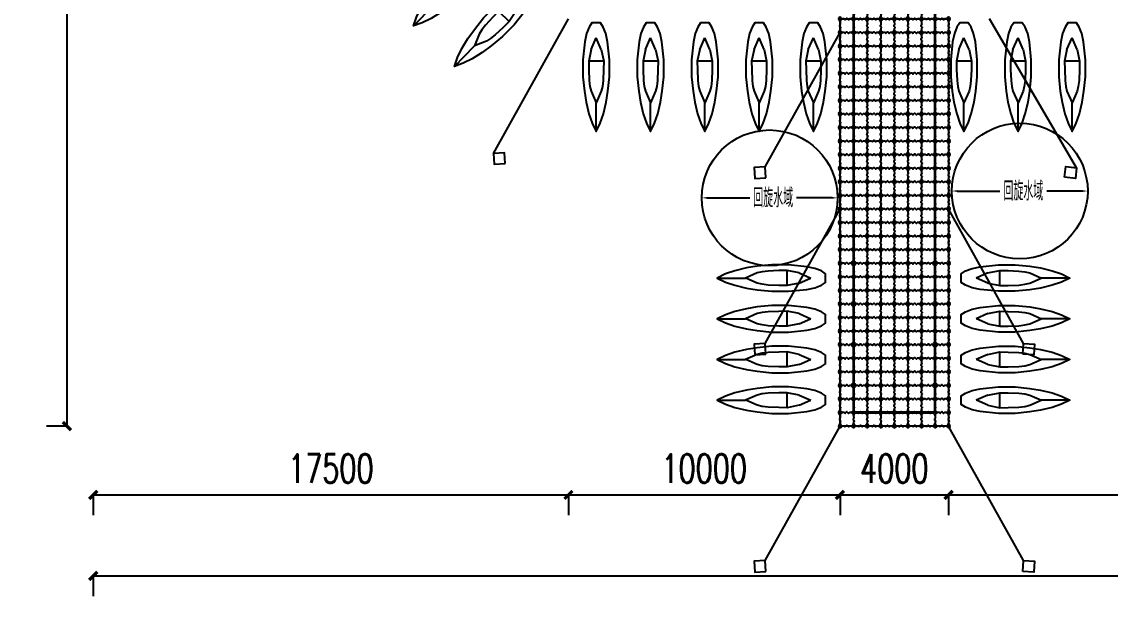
# Model space of a CAD drawing. Extents: x -2575501 to 16617496, y -2334620 to 1078419.
# Drawn here: x 12963301 to 13003380, y 350425 to 371591 of the extents above; entities that cross this region are included whole.
import ezdxf

# ---------------------------------------------------------------- set-up
doc = ezdxf.new("R2010")
doc.units = 0
doc.header["$LTSCALE"] = 10
doc.header["$MEASUREMENT"] = 0
for name, color, linetype in [('W-FLOAT_BOWL浮筒', 253, 'Continuous'), ('固定锚', 5, 'Continuous'), ('平面配景', 7, 'Continuous')]:
    doc.layers.add(name, color=color, linetype=linetype)
doc.styles.add('STANDARD_T3', font='simplex.shx', dxfattribs={"width": 0.7, "bigfont": 'gbcbig.shx'})
doc.dimstyles.new('W&&200', dxfattribs={"dimtxt": 700, "dimasz": 200, "dimexe": 500, "dimexo": 600, "dimgap": 200, "dimtad": 1, "dimdec": 0, "dimzin": 0, "dimdsep": 46, "dimtxsty": 'STANDARD_T3', "dimcen": 0.09, "dimclrd": 1, "dimclre": 1, "dimclrt": 7, "dimazin": 2, "dimtfac": 1, "dimtdec": 0, "dimtix": 1, "dimtmove": 2, "dimatfit": 3, "dimfxl": 100, "dimtolj": 1, "dimtzin": 0, "dimarcsym": 0})
doc.dimstyles.new('W__300', dxfattribs={"dimtxt": 1050, "dimasz": 300, "dimexe": 750, "dimexo": 900, "dimgap": 450, "dimtad": 1, "dimdec": 0, "dimzin": 0, "dimdsep": 46, "dimtxsty": 'STANDARD_T3', "dimblk": 'ARCHTICK', "dimcen": 0.09, "dimclrd": 1, "dimclre": 1, "dimclrt": 2, "dimadec": 0, "dimazin": 0, "dimtfac": 1, "dimtdec": 0, "dimtix": 1, "dimtmove": 2, "dimatfit": 3, "dimldrblk": 'ARCHTICK', "dimfxl": 1, "dimtolj": 1, "dimtzin": 0, "dimarcsym": 0})

# ---------------------------------------------------------------- blocks, each defined once
blk = doc.blocks.new('橙浮筒')
at = {"layer": 'W-FLOAT_BOWL浮筒', "color": 30}
for p, q in [((-549, 527), (-527, 549)), ((-549, 473), (-521, 445)), ((-445, 479), (-479, 445)), ((-473, 549), (-445, 521)), ((-351, 500), (-395, 500)), ((-329, 484), (-345, 497)), ((-307, 481), (-323, 481)), ((-301, 484), (-268, 513)), ((-239, 516), (-261, 516)), ((-199, 484), (-232, 513)), ((-193, 481), (-177, 481)), ((-171, 484), (-155, 497)), ((-105, 500), (-149, 500)), ((-27, 549), (-55, 521)), ((-55, 479), (-21, 445)), ((49, 473), (21, 445)), ((27, 549), (49, 527)), ((-549, 27), (-521, 55)), ((-516, 261), (-516, 239)), ((-484, 301), (-513, 268)), ((-484, 199), (-513, 232)), ((-500, 395), (-500, 351)), ((-500, 149), (-500, 105)), ((-484, 329), (-497, 345)), ((-484, 171), (-497, 155)), ((-481, 307), (-481, 323)), ((-481, 193), (-481, 177)), ((-479, 55), (-445, 21)), ((-351, 0), (-395, 0)), ((-297, -13), (-264, 16)), ((-242, 19), (-258, 19)), ((-203, -13), (-236, 16)), ((-105, 0), (-149, 0)), ((-21, 55), (-55, 21)), ((-19, 258), (-19, 242)), ((13, 297), (-16, 264)), ((13, 203), (-16, 236)), ((0, 395), (0, 351)), ((0, 149), (0, 105)), ((13, 333), (3, 345)), ((13, 167), (3, 155)), ((16, 304), (16, 326)), ((16, 196), (16, 174)), ((49, 27), (21, 55)), ((-527, -49), (-549, -27)), ((-473, -49), (-445, -21)), ((-333, -13), (-345, -3)), ((-304, -16), (-326, -16)), ((-196, -16), (-174, -16)), ((-167, -13), (-155, -3)), ((-27, -49), (-55, -21)), ((49, -27), (27, -49))]:
    blk.add_line(p, q, dxfattribs=at)
for centre, radius, start, end in [((-522, 500), 38, 135, 225), ((-524, 500), 7, 90, 270), ((-500, 522), 38, 45, 135), ((-500, 500), 25, 106.2602, 163.7398), ((-500, 500), 25, 196.2602, 253.7398), ((-570, 395), 70, 0, 45), ((-500, 524), 7, 0, 180), ((-500, 476), 7, 180, 0), ((-430, 395), 70, 135, 180), ((-500, 500), 25, 16.2602, 73.7398), ((-500, 500), 25, 286.2602, 343.7398), ((-476, 500), 7, 270, 90), ((-395, 570), 70, 225, 270), ((-395, 430), 70, 90, 135), ((-351, 490), 10, 47.7263, 90), ((-323, 491), 10, 227.7263, 270), ((-307, 491), 10, 270, 312.2737), ((-261, 506), 10, 90, 132.2737), ((-239, 506), 10, 47.7263, 90), ((-193, 491), 10, 227.7263, 270), ((-177, 491), 10, 270, 312.2737), ((-149, 490), 10, 90, 132.2737), ((-105, 570), 70, 270, 315), ((-105, 430), 70, 45, 90), ((-24, 500), 7, 90, 270), ((0, 522), 38, 45, 135), ((0, 500), 25, 106.2602, 163.7398), ((0, 500), 25, 196.2602, 253.7398), ((-70, 395), 70, 0, 45), ((0, 524), 7, 0, 180), ((0, 476), 7, 180, 0), ((70, 395), 70, 135, 180), ((0, 500), 25, 16.2602, 73.7398), ((0, 500), 25, 286.2602, 343.7398), ((24, 500), 7, 270, 90), ((22, 500), 38, 315, 45), ((-522, 0), 38, 135, 225), ((-524, 0), 7, 90, 270), ((-500, 0), 25, 106.2602, 163.7398), ((-570, 105), 70, 315, 0), ((-506, 261), 10, 137.7263, 180), ((-506, 239), 10, 180, 222.2737), ((-500, 24), 7, 0, 180), ((-490, 351), 10, 180, 222.2737), ((-490, 149), 10, 137.7263, 180), ((-430, 105), 70, 180, 225), ((-500, 0), 25, 16.2602, 73.7398), ((-491, 323), 10, 0, 42.2737), ((-491, 307), 10, 317.7263, 0), ((-491, 193), 10, 0, 42.2737), ((-491, 177), 10, 317.7263, 0), ((-476, 0), 7, 270, 90), ((-395, 70), 70, 225, 270), ((-395, -70), 70, 90, 135), ((-351, -10), 10, 47.7263, 90), ((-258, 9), 10, 90, 132.2737), ((-242, 9), 10, 47.7263, 90), ((-149, -10), 10, 90, 132.2737), ((-105, 70), 70, 270, 315), ((-105, -70), 70, 45, 90), ((-24, 0), 7, 90, 270), ((0, 0), 25, 106.2602, 163.7398), ((-70, 105), 70, 315, 0), ((-9, 258), 10, 137.7263, 180), ((-9, 242), 10, 180, 222.2737), ((0, 24), 7, 0, 180), ((10, 351), 10, 180, 222.2737), ((10, 149), 10, 137.7263, 180), ((70, 105), 70, 180, 225), ((0, 0), 25, 16.2602, 73.7398), ((6, 326), 10, 0, 42.2737), ((6, 304), 10, 317.7263, 0), ((6, 196), 10, 0, 42.2737), ((6, 174), 10, 317.7263, 0), ((24, 0), 7, 270, 90), ((22, 0), 38, 315, 45), ((-500, -22), 38, 225, 315), ((-500, 0), 25, 196.2602, 253.7398), ((-500, -24), 7, 180, 0), ((-500, 0), 25, 286.2602, 343.7398), ((-326, -6), 10, 227.7263, 270), ((-304, -6), 10, 270, 312.2737), ((-196, -6), 10, 227.7263, 270), ((-174, -6), 10, 270, 312.2737), ((0, -22), 38, 225, 315), ((0, 0), 25, 196.2602, 253.7398), ((0, -24), 7, 180, 0), ((0, 0), 25, 286.2602, 343.7398)]:
    blk.add_arc(centre, radius, start, end, dxfattribs=at)
blk = doc.blocks.new('*U594')
blk.add_blockref('橙浮筒', (250, -250))
blk = doc.blocks.new('*U595')
at = {"color": 0, "linetype": 'ByBlock', "lineweight": -2, "transparency": 16777216}
for p in [(0, 14500), (3500, 14500), (0, 14000), (3500, 14000), (0, 13500), (3500, 13500), (0, 13000), (3500, 13000), (0, 12500), (3500, 12500), (0, 12000), (3500, 12000), (0, 11500), (3500, 11500), (0, 11000), (3500, 11000), (0, 10500), (3500, 10500), (0, 10000), (3500, 10000), (0, 9500), (3500, 9500), (0, 9000), (3500, 9000), (0, 8500), (3500, 8500), (0, 8000), (3500, 8000), (0, 7500), (3500, 7500), (0, 7000), (3500, 7000), (0, 6500), (3500, 6500), (0, 6000), (3500, 6000), (0, 5500), (3500, 5500), (0, 5000), (3500, 5000), (0, 4500), (3500, 4500), (0, 4000), (3500, 4000), (0, 3500), (3500, 3500), (0, 3000), (3500, 3000), (0, 2500), (3500, 2500), (0, 2000), (3500, 2000), (0, 1500), (3500, 1500), (0, 1000), (3500, 1000), (0, 500), (3500, 500), (0, 0), (3500, 0)]:
    blk.add_blockref('*U594', p, dxfattribs=at)
blk = doc.blocks.new('*U598')
blk.add_blockref('橙浮筒', (250, -250))
blk = doc.blocks.new('*U599')
at = {"color": 0, "linetype": 'ByBlock', "lineweight": -2, "transparency": 16777216}
for p in [(0, 0), (500, 0), (1000, 0), (1500, 0), (2000, 0), (2500, 0)]:
    blk.add_blockref('*U598', p, dxfattribs=at)
blk = doc.blocks.new('蓝浮筒')
at = {"layer": 'W-FLOAT_BOWL浮筒', "color": 5}
for p, q in [((-549, 527), (-527, 549)), ((-549, 473), (-521, 445)), ((-445, 479), (-479, 445)), ((-473, 549), (-445, 521)), ((-351, 500), (-395, 500)), ((-329, 484), (-345, 497)), ((-307, 481), (-323, 481)), ((-301, 484), (-268, 513)), ((-239, 516), (-261, 516)), ((-199, 484), (-232, 513)), ((-193, 481), (-177, 481)), ((-171, 484), (-155, 497)), ((-105, 500), (-149, 500)), ((-27, 549), (-55, 521)), ((-55, 479), (-21, 445)), ((49, 473), (21, 445)), ((27, 549), (49, 527)), ((-549, 27), (-521, 55)), ((-516, 261), (-516, 239)), ((-484, 301), (-513, 268)), ((-484, 199), (-513, 232)), ((-500, 395), (-500, 351)), ((-500, 149), (-500, 105)), ((-484, 329), (-497, 345)), ((-484, 171), (-497, 155)), ((-481, 307), (-481, 323)), ((-481, 193), (-481, 177)), ((-479, 55), (-445, 21)), ((-351, 0), (-395, 0)), ((-297, -13), (-264, 16)), ((-242, 19), (-258, 19)), ((-203, -13), (-236, 16)), ((-105, 0), (-149, 0)), ((-21, 55), (-55, 21)), ((-19, 258), (-19, 242)), ((13, 297), (-16, 264)), ((13, 203), (-16, 236)), ((0, 395), (0, 351)), ((0, 149), (0, 105)), ((13, 333), (3, 345)), ((13, 167), (3, 155)), ((16, 304), (16, 326)), ((16, 196), (16, 174)), ((49, 27), (21, 55)), ((-527, -49), (-549, -27)), ((-473, -49), (-445, -21)), ((-333, -13), (-345, -3)), ((-304, -16), (-326, -16)), ((-196, -16), (-174, -16)), ((-167, -13), (-155, -3)), ((-27, -49), (-55, -21)), ((49, -27), (27, -49))]:
    blk.add_line(p, q, dxfattribs=at)
for centre, radius, start, end in [((-522, 500), 38, 135, 225), ((-524, 500), 7, 90, 270), ((-500, 522), 38, 45, 135), ((-500, 500), 25, 106.2602, 163.7398), ((-500, 500), 25, 196.2602, 253.7398), ((-570, 395), 70, 0, 45), ((-500, 524), 7, 0, 180), ((-500, 476), 7, 180, 0), ((-430, 395), 70, 135, 180), ((-500, 500), 25, 16.2602, 73.7398), ((-500, 500), 25, 286.2602, 343.7398), ((-476, 500), 7, 270, 90), ((-395, 570), 70, 225, 270), ((-395, 430), 70, 90, 135), ((-351, 490), 10, 47.7263, 90), ((-323, 491), 10, 227.7263, 270), ((-307, 491), 10, 270, 312.2737), ((-261, 506), 10, 90, 132.2737), ((-239, 506), 10, 47.7263, 90), ((-193, 491), 10, 227.7263, 270), ((-177, 491), 10, 270, 312.2737), ((-149, 490), 10, 90, 132.2737), ((-105, 570), 70, 270, 315), ((-105, 430), 70, 45, 90), ((-24, 500), 7, 90, 270), ((0, 522), 38, 45, 135), ((0, 500), 25, 106.2602, 163.7398), ((0, 500), 25, 196.2602, 253.7398), ((-70, 395), 70, 0, 45), ((0, 524), 7, 0, 180), ((0, 476), 7, 180, 0), ((70, 395), 70, 135, 180), ((0, 500), 25, 16.2602, 73.7398), ((0, 500), 25, 286.2602, 343.7398), ((24, 500), 7, 270, 90), ((22, 500), 38, 315, 45), ((-522, 0), 38, 135, 225), ((-524, 0), 7, 90, 270), ((-500, 0), 25, 106.2602, 163.7398), ((-570, 105), 70, 315, 0), ((-506, 261), 10, 137.7263, 180), ((-506, 239), 10, 180, 222.2737), ((-500, 24), 7, 0, 180), ((-490, 351), 10, 180, 222.2737), ((-490, 149), 10, 137.7263, 180), ((-430, 105), 70, 180, 225), ((-500, 0), 25, 16.2602, 73.7398), ((-491, 323), 10, 0, 42.2737), ((-491, 307), 10, 317.7263, 0), ((-491, 193), 10, 0, 42.2737), ((-491, 177), 10, 317.7263, 0), ((-476, 0), 7, 270, 90), ((-395, 70), 70, 225, 270), ((-395, -70), 70, 90, 135), ((-351, -10), 10, 47.7263, 90), ((-258, 9), 10, 90, 132.2737), ((-242, 9), 10, 47.7263, 90), ((-149, -10), 10, 90, 132.2737), ((-105, 70), 70, 270, 315), ((-105, -70), 70, 45, 90), ((-24, 0), 7, 90, 270), ((0, 0), 25, 106.2602, 163.7398), ((-70, 105), 70, 315, 0), ((-9, 258), 10, 137.7263, 180), ((-9, 242), 10, 180, 222.2737), ((0, 24), 7, 0, 180), ((10, 351), 10, 180, 222.2737), ((10, 149), 10, 137.7263, 180), ((70, 105), 70, 180, 225), ((0, 0), 25, 16.2602, 73.7398), ((6, 326), 10, 0, 42.2737), ((6, 304), 10, 317.7263, 0), ((6, 196), 10, 0, 42.2737), ((6, 174), 10, 317.7263, 0), ((24, 0), 7, 270, 90), ((22, 0), 38, 315, 45), ((-500, -22), 38, 225, 315), ((-500, 0), 25, 196.2602, 253.7398), ((-500, -24), 7, 180, 0), ((-500, 0), 25, 286.2602, 343.7398), ((-326, -6), 10, 227.7263, 270), ((-304, -6), 10, 270, 312.2737), ((-196, -6), 10, 227.7263, 270), ((-174, -6), 10, 270, 312.2737), ((0, -22), 38, 225, 315), ((0, 0), 25, 196.2602, 253.7398), ((0, -24), 7, 180, 0), ((0, 0), 25, 286.2602, 343.7398)]:
    blk.add_arc(centre, radius, start, end, dxfattribs=at)
blk = doc.blocks.new('*U600')
blk.add_blockref('蓝浮筒', (250, -250))
blk = doc.blocks.new('*U601')
at = {"color": 0, "linetype": 'ByBlock', "lineweight": -2, "transparency": 16777216}
for p in [(0, 14500), (500, 14500), (1000, 14500), (1500, 14500), (2000, 14500), (2500, 14500), (0, 14000), (500, 14000), (1000, 14000), (1500, 14000), (2000, 14000), (2500, 14000), (0, 13500), (500, 13500), (1000, 13500), (1500, 13500), (2000, 13500), (2500, 13500), (0, 13000), (500, 13000), (1000, 13000), (1500, 13000), (2000, 13000), (2500, 13000), (0, 12500), (500, 12500), (1000, 12500), (1500, 12500), (2000, 12500), (2500, 12500), (0, 12000), (500, 12000), (1000, 12000), (1500, 12000), (2000, 12000), (2500, 12000), (0, 11500), (500, 11500), (1000, 11500), (1500, 11500), (2000, 11500), (2500, 11500), (0, 11000), (500, 11000), (1000, 11000), (1500, 11000), (2000, 11000), (2500, 11000), (0, 10500), (500, 10500), (1000, 10500), (1500, 10500), (2000, 10500), (2500, 10500), (0, 10000), (500, 10000), (1000, 10000), (1500, 10000), (2000, 10000), (2500, 10000), (0, 9500), (500, 9500), (1000, 9500), (1500, 9500), (2000, 9500), (2500, 9500), (0, 9000), (500, 9000), (1000, 9000), (1500, 9000), (2000, 9000), (2500, 9000), (0, 8500), (500, 8500), (1000, 8500), (1500, 8500), (2000, 8500), (2500, 8500), (0, 8000), (500, 8000), (1000, 8000), (1500, 8000), (2000, 8000), (2500, 8000), (0, 7500), (500, 7500), (1000, 7500), (1500, 7500), (2000, 7500), (2500, 7500), (0, 7000), (500, 7000), (1000, 7000), (1500, 7000), (2000, 7000), (2500, 7000), (0, 6500), (500, 6500), (1000, 6500), (1500, 6500), (2000, 6500), (2500, 6500), (0, 6000), (500, 6000), (1000, 6000), (1500, 6000), (2000, 6000), (2500, 6000), (0, 5500), (500, 5500), (1000, 5500), (1500, 5500), (2000, 5500), (2500, 5500), (0, 5000), (500, 5000), (1000, 5000), (1500, 5000), (2000, 5000), (2500, 5000), (0, 4500), (500, 4500), (1000, 4500), (1500, 4500), (2000, 4500), (2500, 4500), (0, 4000), (500, 4000), (1000, 4000), (1500, 4000), (2000, 4000), (2500, 4000), (0, 3500), (500, 3500), (1000, 3500), (1500, 3500), (2000, 3500), (2500, 3500), (0, 3000), (500, 3000), (1000, 3000), (1500, 3000), (2000, 3000), (2500, 3000), (0, 2500), (500, 2500), (1000, 2500), (1500, 2500), (2000, 2500), (2500, 2500), (0, 2000), (500, 2000), (1000, 2000), (1500, 2000), (2000, 2000), (2500, 2000), (0, 1500), (500, 1500), (1000, 1500), (1500, 1500), (2000, 1500), (2500, 1500), (0, 1000), (500, 1000), (1000, 1000), (1500, 1000), (2000, 1000), (2500, 1000), (0, 500), (500, 500), (1000, 500), (1500, 500), (2000, 500), (2500, 500), (0, 0), (500, 0), (1000, 0), (1500, 0), (2000, 0), (2500, 0)]:
    blk.add_blockref('*U600', p, dxfattribs=at)
blk = doc.blocks.new('_ArchTick')
at = {"color": 0, "linetype": 'ByBlock', "const_width": 0.4}
blk.add_lwpolyline([(-0.5, -0.5), (0.5, 0.5)], dxfattribs=at)
blk = doc.blocks.new('*D613')
at = {"color": 1, "lineweight": -2, "transparency": 16777216}
for p, q in [((12965930, 354159), (12965930, 353408)), ((12965930, 354158), (12983430, 354158)), ((12983430, 354159), (12983430, 353408))]:
    blk.add_line(p, q, dxfattribs=at)
at = {"layer": 'Defpoints', "color": 0, "transparency": 16777216}
for p in [(12965930, 389372), (12983430, 371694), (12983430, 354158)]:
    blk.add_point(p, dxfattribs=at)
at = {"color": 1, "lineweight": -2, "transparency": 16777216, "xscale": 300, "yscale": 300, "zscale": 300, "rotation": 180}
blk.add_blockref('_ArchTick', (12965930, 354158), dxfattribs=at)
at = {"color": 1, "lineweight": -2, "transparency": 16777216, "xscale": 300, "yscale": 300, "zscale": 300}
blk.add_blockref('_ArchTick', (12983430, 354158), dxfattribs=at)
at = {"transparency": 16777216, "insert": (12974680, 355133), "char_height": 1050, "attachment_point": 5, "style": 'STANDARD_T3'}
blk.add_mtext('\\A1;17500', dxfattribs=at)
blk = doc.blocks.new('*D614')
at = {"color": 1, "lineweight": -2, "transparency": 16777216}
for p, q in [((12983430, 354159), (12983430, 353408)), ((12983430, 354158), (12993430, 354158)), ((12993430, 354159), (12993430, 353408))]:
    blk.add_line(p, q, dxfattribs=at)
at = {"layer": 'Defpoints', "color": 0, "transparency": 16777216}
for p in [(12983430, 371694), (12993430, 356694), (12993430, 354158)]:
    blk.add_point(p, dxfattribs=at)
at = {"color": 1, "lineweight": -2, "transparency": 16777216, "xscale": 300, "yscale": 300, "zscale": 300, "rotation": 180}
blk.add_blockref('_ArchTick', (12983430, 354158), dxfattribs=at)
at = {"color": 1, "lineweight": -2, "transparency": 16777216, "xscale": 300, "yscale": 300, "zscale": 300}
blk.add_blockref('_ArchTick', (12993430, 354158), dxfattribs=at)
at = {"transparency": 16777216, "insert": (12988430, 355133), "char_height": 1050, "attachment_point": 5, "style": 'STANDARD_T3'}
blk.add_mtext('\\A1;10000', dxfattribs=at)
blk = doc.blocks.new('*D615')
at = {"color": 1, "lineweight": -2, "transparency": 16777216}
for p, q in [((12993430, 354159), (12993430, 353408)), ((12993430, 354158), (12997430, 354158)), ((12997430, 354159), (12997430, 353408))]:
    blk.add_line(p, q, dxfattribs=at)
at = {"layer": 'Defpoints', "color": 0, "transparency": 16777216}
for p in [(12993430, 356694), (12997430, 356694), (12997430, 354158)]:
    blk.add_point(p, dxfattribs=at)
at = {"color": 1, "lineweight": -2, "transparency": 16777216, "xscale": 300, "yscale": 300, "zscale": 300, "rotation": 180}
blk.add_blockref('_ArchTick', (12993430, 354158), dxfattribs=at)
at = {"color": 1, "lineweight": -2, "transparency": 16777216, "xscale": 300, "yscale": 300, "zscale": 300}
blk.add_blockref('_ArchTick', (12997430, 354158), dxfattribs=at)
at = {"transparency": 16777216, "insert": (12995430, 355133), "char_height": 1050, "attachment_point": 5, "style": 'STANDARD_T3'}
blk.add_mtext('\\A1;4000', dxfattribs=at)
blk = doc.blocks.new('*D616')
at = {"color": 1, "lineweight": -2, "transparency": 16777216}
for p, q in [((12997430, 354159), (12997430, 353408)), ((12997430, 354158), (13044430, 354158)), ((13044430, 354159), (13044430, 353408))]:
    blk.add_line(p, q, dxfattribs=at)
at = {"layer": 'Defpoints', "color": 0, "transparency": 16777216}
for p in [(12997430, 356694), (13044430, 356694), (13044430, 354158)]:
    blk.add_point(p, dxfattribs=at)
at = {"color": 1, "lineweight": -2, "transparency": 16777216, "xscale": 300, "yscale": 300, "zscale": 300, "rotation": 180}
blk.add_blockref('_ArchTick', (12997430, 354158), dxfattribs=at)
at = {"color": 1, "lineweight": -2, "transparency": 16777216, "xscale": 300, "yscale": 300, "zscale": 300}
blk.add_blockref('_ArchTick', (13044430, 354158), dxfattribs=at)
at = {"transparency": 16777216, "insert": (13020930, 355133), "char_height": 1050, "attachment_point": 5, "style": 'STANDARD_T3'}
blk.add_mtext('\\A1;47000', dxfattribs=at)
blk = doc.blocks.new('*D626')
at = {"color": 1, "lineweight": -2, "transparency": 16777216}
for p, q in [((12965930, 351176), (12965930, 350425)), ((12965930, 351175), (13075930, 351175)), ((13075930, 351176), (13075930, 350425))]:
    blk.add_line(p, q, dxfattribs=at)
at = {"layer": 'Defpoints', "color": 0, "transparency": 16777216}
for p in [(12965930, 389372), (13075930, 389372), (13075930, 351175)]:
    blk.add_point(p, dxfattribs=at)
at = {"color": 1, "lineweight": -2, "transparency": 16777216, "xscale": 300, "yscale": 300, "zscale": 300, "rotation": 180}
blk.add_blockref('_ArchTick', (12965930, 351175), dxfattribs=at)
at = {"color": 1, "lineweight": -2, "transparency": 16777216, "xscale": 300, "yscale": 300, "zscale": 300}
blk.add_blockref('_ArchTick', (13075930, 351175), dxfattribs=at)
at = {"transparency": 16777216, "insert": (13020930, 352150), "char_height": 1050, "attachment_point": 5, "style": 'STANDARD_T3'}
blk.add_mtext('\\A1;110000', dxfattribs=at)
blk = doc.blocks.new('*U627')
at = {"color": 5, "const_width": 20, "elevation": 0}
blk.add_lwpolyline([(100, 0, 1), (-100, 0, 1)], format="xyb", close=True, dxfattribs=at)
blk = doc.blocks.new('*U628')
at = {"color": 0, "linetype": 'ByBlock', "lineweight": -2, "transparency": 16777216}
for p in [(0, 0), (1500, 0), (3000, 0), (4500, 0)]:
    blk.add_blockref('*U627', p, dxfattribs=at)
blk = doc.blocks.new('*D629')
at = {"color": 1, "lineweight": -2, "transparency": 16777216}
for p, q in [((12964966, 397694), (12964215, 397694)), ((12964965, 397694), (12964965, 356694)), ((12964966, 356694), (12964215, 356694))]:
    blk.add_line(p, q, dxfattribs=at)
at = {"layer": 'Defpoints', "color": 0, "transparency": 16777216}
for p in [(12985930, 397694), (12964965, 356694), (12993430, 356694)]:
    blk.add_point(p, dxfattribs=at)
at = {"color": 1, "lineweight": -2, "transparency": 16777216, "xscale": 300, "yscale": 300, "zscale": 300}
for p, rotation in [((12964965, 397694), 90), ((12964965, 356694), 270)]:
    blk.add_blockref('_ArchTick', p, dxfattribs=dict(at, rotation=rotation))
at = {"transparency": 16777216, "insert": (12963990, 377194), "char_height": 1050, "attachment_point": 5, "rotation": 90, "style": 'STANDARD_T3'}
blk.add_mtext('\\A1;41000', dxfattribs=at)
blk = doc.blocks.new('*D630')
at = {"color": 1, "lineweight": -2, "transparency": 16777216}
for p, q in [((12988539, 365103), (12990104, 365103)), ((12993139, 365103), (12991833, 365103))]:
    blk.add_line(p, q, dxfattribs=at)
at = {"color": 1, "transparency": 16777216}
for points in [[(12988539, 365136), (12988539, 365070), (12988339, 365103)], [(12993139, 365136), (12993139, 365070), (12993339, 365103)]]:
    blk.add_solid(points, dxfattribs=at)
at = {"layer": 'Defpoints', "color": 0, "transparency": 16777216}
for p in [(12988339, 365103), (12993339, 365103)]:
    blk.add_point(p, dxfattribs=at)
at = {"color": 7, "transparency": 16777216, "insert": (12990968, 365103), "char_height": 700, "attachment_point": 5, "style": 'STANDARD_T3'}
blk.add_mtext('\\A1;回旋水域', dxfattribs=at)
blk = doc.blocks.new('*D631')
at = {"color": 1, "lineweight": -2, "transparency": 16777216}
for p, q in [((12997750, 365354), (12999315, 365354)), ((13002350, 365354), (13001045, 365354))]:
    blk.add_line(p, q, dxfattribs=at)
at = {"color": 1, "transparency": 16777216}
for points in [[(12997750, 365388), (12997750, 365321), (12997550, 365354)], [(13002350, 365388), (13002350, 365321), (13002550, 365354)]]:
    blk.add_solid(points, dxfattribs=at)
at = {"layer": 'Defpoints', "color": 0, "transparency": 16777216}
for p in [(12997550, 365354), (13002550, 365354)]:
    blk.add_point(p, dxfattribs=at)
at = {"color": 7, "transparency": 16777216, "insert": (13000180, 365354), "char_height": 700, "attachment_point": 5, "style": 'STANDARD_T3'}
blk.add_mtext('\\A1;回旋水域', dxfattribs=at)
blk = doc.blocks.new('渔船')
at = {"layer": '平面配景'}
for p, q in [((-810, -178), (-1241, 10)), ((-810, 200), (-1237, 11)), ((-810, 200), (-378, 287)), ((-378, 287), (-378, -265)), ((-378, 287), (-70, 283)), ((-70, 283), (332, 268)), ((332, 268), (553, 240)), ((553, 240), (727, 200)), ((727, 200), (1154, 11)), ((727, -178), (1157, 10)), ((2210, 11), (1156, 11)), ((-810, -178), (-378, -265)), ((-378, -265), (-70, -261)), ((-70, -261), (332, -245)), ((332, -245), (553, -218)), ((553, -218), (727, -178))]:
    blk.add_line(p, q, dxfattribs=at)
blk.add_lwpolyline([(190, -478), (727, -423), (1129, -360), (1555, -257), (1902, -139), (2210, 11), (1902, 161), (1555, 279), (1129, 382), (727, 445), (190, 500), (-425, 500), (-1096, 429), (-1396, 366), (-1640, 272), (-1790, 169), (-1790, -147), (-1640, -249), (-1396, -344), (-1096, -407), (-425, -478)], close=True, dxfattribs=at)
blk = doc.blocks.new('*U632')
at = {"rotation": 180}
blk.add_blockref('渔船', (210, 11), dxfattribs=at)
blk = doc.blocks.new('*U633')
at = {"color": 0, "linetype": 'ByBlock', "lineweight": -2, "transparency": 16777216}
for p in [(0, 0), (0, -2121), (0, -4242), (0, -6363), (0, -8484), (0, -10605), (0, -12726), (0, -14847), (0, -16968), (0, -19089), (0, -21210)]:
    blk.add_blockref('*U632', p, dxfattribs=at)
blk = doc.blocks.new('*U638')
at = {"rotation": 270}
blk.add_blockref('渔船', (-11, 210), dxfattribs=at)
blk = doc.blocks.new('*U639')
at = {"color": 0, "linetype": 'ByBlock', "lineweight": -2, "transparency": 16777216}
for p in [(0, 0), (2000, 0), (4000, 0), (6000, 0), (8000, 0)]:
    blk.add_blockref('*U638', p, dxfattribs=at)
blk = doc.blocks.new('*U640')
at = {"rotation": 180}
blk.add_blockref('渔船', (210, 11), dxfattribs=at)
blk = doc.blocks.new('*U641')
at = {"color": 0, "linetype": 'ByBlock', "lineweight": -2, "transparency": 16777216}
for p in [(0, 0), (0, -1500), (0, -3000), (0, -4500)]:
    blk.add_blockref('*U640', p, dxfattribs=at)
blk = doc.blocks.new('*U644')
at = {"color": 5, "const_width": 20, "elevation": 0}
blk.add_lwpolyline([(100, 0, 1), (-100, 0, 1)], format="xyb", close=True, dxfattribs=at)
blk = doc.blocks.new('*U645')
at = {"color": 0, "linetype": 'ByBlock', "lineweight": -2, "transparency": 16777216}
for p in [(0, 0), (1500, 0), (3000, 0), (4500, 0)]:
    blk.add_blockref('*U644', p, dxfattribs=at)
blk = doc.blocks.new('*U642')
at = {"rotation": 180}
blk.add_blockref('渔船', (210, 11), dxfattribs=at)
blk = doc.blocks.new('*U643')
at = {"color": 0, "linetype": 'ByBlock', "lineweight": -2, "transparency": 16777216}
for p in [(0, 0), (0, -1500), (0, -3000), (0, -4500)]:
    blk.add_blockref('*U642', p, dxfattribs=at)
blk = doc.blocks.new('*U648')
at = {"rotation": 270}
blk.add_blockref('渔船', (-11, 210), dxfattribs=at)
blk = doc.blocks.new('*U649')
at = {"color": 0, "linetype": 'ByBlock', "lineweight": -2, "transparency": 16777216}
for p in [(0, 0), (1990, 0), (3980, 0)]:
    blk.add_blockref('*U648', p, dxfattribs=at)

msp = doc.modelspace()

# ---------------------------------------------------------------- linework, layer by layer
at = {"color": 6, "const_width": 100}
msp.add_lwpolyline([(12985430.4, 397694.2), (12973430.4, 385694.2), (12966430.4, 392694.2), (12966430.4, 389194.2), (12983430.4, 372194.2), (12993930.4, 372194.2), (12993930.4, 357194.2), (12996930.4, 357194.2), (12996930.4, 372194.2), (13044930.4, 372194.2), (13044930.4, 357194.2), (13047930.4, 357194.2), (13047930.4, 372194.2), (13058430.4, 372194.2), (13075430.4, 389194.2), (13075430.4, 392694.2), (13068180.3, 385444.1), (13054430.4, 399194.2)], dxfattribs=at)
msp.add_lwpolyline([(12997430.4, 356694.2), (12993430.4, 356694.2), (12993430.4, 371694.2), (12997430.4, 371694.2)], close=True)
at = {"color": 4}
for centre in [(12990838.9, 365103.1), (13000050.5, 365354.3)]:
    msp.add_circle(centre, 2500, dxfattribs=at)
at = {"layer": '固定锚'}
for points in [[(12980672.3, 366739.9), (12983430.4, 371694.2)], [(13002140, 366214.4), (12998930.4, 371694.2)], [(12990672.3, 366239.9), (12993430.4, 371194.2)], [(12990672.3, 359739.9), (12993430.4, 364694.2)], [(13000188.5, 359739.9), (12997430.4, 364694.2)], [(12990672.3, 351739.9), (12993430.4, 356694.2)], [(13000188.5, 351739.9), (12997430.4, 356694.2)]]:
    msp.add_lwpolyline(points, dxfattribs=at)
for points in [[(12981096.4, 366365.5), (12981071.5, 366764.8), (12980672.3, 366739.9), (12980697.2, 366340.7)], [(12990697.2, 365840.7), (12990672.3, 366239.9), (12990273.1, 366215), (12990297.9, 365815.8)], [(13001698.1, 365861.2), (13001742.4, 366258.7), (13002140, 366214.4), (13002095.6, 365816.8)], [(12990697.2, 359340.7), (12990672.3, 359739.9), (12990273.1, 359715), (12990297.9, 359315.8)], [(13000163.6, 359340.7), (13000188.5, 359739.9), (13000587.7, 359715), (13000562.8, 359315.8)], [(12990697.2, 351340.7), (12990672.3, 351739.9), (12990273.1, 351715), (12990297.9, 351315.8)], [(13000163.6, 351340.7), (13000188.5, 351739.9), (13000587.7, 351715), (13000562.8, 351315.8)]]:
    msp.add_lwpolyline(points, close=True, dxfattribs=at)

# ---------------------------------------------------------------- block references
at = {"xscale": -1}
for name, p, rotation in [('*U633', (12980639.2, 371373.3), 225.4483042010445), ('*U628', (12993930.4, 362694.2, 0), 90)]:
    msp.add_blockref(name, p, dxfattribs=dict(at, rotation=rotation))
for name, p in [('*U601', (12994180.4, 357444.2)), ('*U639', (12984452.2, 369547.1)), ('*U595', (12993680.4, 356944.2)), ('*U649', (12997995.4, 369547.1)), ('*U641', (12990901.6, 362148.2)), ('*U599', (12994180.4, 356944.2))]:
    msp.add_blockref(name, p)
at = {"rotation": 270}
msp.add_blockref('*U645', (12996931.6, 362694.2, 0), dxfattribs=at)
at = {"xscale": -1}
msp.add_blockref('*U643', (12999897.1, 362148.2), dxfattribs=at)

# ---------------------------------------------------------------- dimensions: what is measured, and where the dimension line sits
dim = msp.add_linear_dim(base=(12964964.8, 356694.2), p1=(12985930.4, 397694.2), p2=(12993430.4, 356694.2), angle=90, dimstyle='W__300', override={"dimclrt": 256, "dimfxlon": 1})
dim.commit()
dim.dimension.update_dxf_attribs({"geometry": '*D629', "text_midpoint": (12963989.8, 377194.2)})
for base, p1, p2, picture, middle in [((12983430.4, 354157.9), (12965930.4, 389371.9), (12983430.4, 371694.2), '*D613', (12974680.4, 355132.9)), ((12993430.4, 354157.9), (12983430.4, 371694.2), (12993430.4, 356694.2), '*D614', (12988430.4, 355132.9)), ((12997430.4, 354157.9), (12993430.4, 356694.2), (12997430.4, 356694.2), '*D615', (12995430.4, 355132.9)), ((13044430.4, 354157.9), (12997430.4, 356694.2), (13044430.4, 356694.2), '*D616', (13020930.4, 355132.9))]:
    dim = msp.add_linear_dim(base=base, p1=p1, p2=p2, dimstyle='W__300', override={"dimclrt": 256, "dimfxlon": 1})
    dim.commit()
    dim.dimension.update_dxf_attribs({"geometry": picture, "text_midpoint": middle})
dim = msp.add_aligned_dim(p1=(12965930.4, 389371.9), p2=(13075930.4, 389371.9), distance=-38196.9, dimstyle='W__300', override={"dimclrt": 256, "dimfxlon": 1})
dim.commit()
dim.dimension.update_dxf_attribs({"geometry": '*D626', "text_midpoint": (13020930.4, 352150)})
for p1, p2, picture, middle in [((12988338.9, 365103.1), (12993338.9, 365103.1), '*D630', (12990968.3, 365103.1)), ((12997550.5, 365354.3), (13002550.5, 365354.3), '*D631', (13000179.9, 365354.3))]:
    dim = msp.add_diameter_dim_2p(p1=p1, p2=p2, text='回旋水域', dimstyle='W&&200')
    dim.commit()
    dim.dimension.update_dxf_attribs({"geometry": picture, "text_midpoint": middle, "dimtype": 163})

doc.saveas('drawing.dxf')
